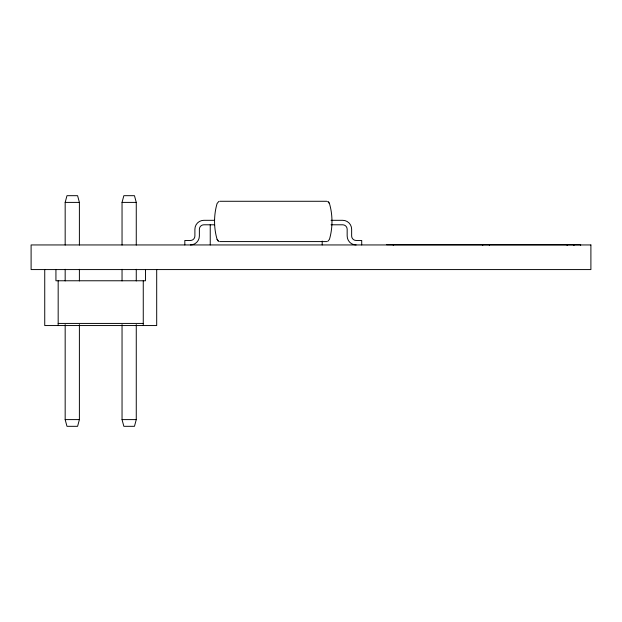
<?xml version="1.0" encoding="UTF-8"?>
<svg xmlns="http://www.w3.org/2000/svg" width="622" height="622" viewBox="0 0 622 622"><rect width="100%" height="100%" fill="white"/><g stroke="black" fill="none" stroke-linecap="round" stroke-linejoin="round"><path stroke-width="0.93" d="M65.17 245.06L65.17 202.399L66.974 195.681L77.594 195.681L79.391 202.399L79.391 245.06M122.044 245.06L122.044 202.399L123.848 195.681L134.469 195.681L136.265 202.399L136.265 245.06M79.391 324.575L79.391 419.601L77.594 426.319L66.974 426.319L65.17 419.601L65.17 324.575M136.265 324.575L136.265 419.601L134.469 426.319L123.848 426.319L122.044 419.601L122.044 324.575M218.812 201.442L217.086 203.503A46.829 33.114 -90 0 0 217.086 239.361L218.812 241.422M327.724 241.422L329.45 239.361A46.829 33.114 -90 0 0 329.45 203.503L327.724 201.442M219.729 201.279L326.807 201.279M65.17 202.399L79.391 202.399M122.044 202.399L136.265 202.399M214.536 220.312L203.853 220.312A8.957 8.957 0 0 0 194.896 229.269L194.896 235.987A4.478 4.478 0 0 1 190.418 240.465L184.82 240.465L184.82 244.944M331.036 220.312L342.683 220.312A8.957 8.957 0 0 1 351.64 229.269L351.64 235.987A4.478 4.478 0 0 0 356.118 240.465L361.716 240.465L361.716 244.944M214.536 224.791L203.853 224.791A4.478 4.478 0 0 0 199.374 229.269L199.374 235.987A8.957 8.957 0 0 1 190.418 244.944M331.036 224.791L342.683 224.791A4.478 4.478 0 0 1 347.162 229.269L347.162 235.987A8.957 8.957 0 0 0 356.118 244.944M219.729 241.585L326.807 241.585M386.62 244.718L580.621 244.718L580.621 245.527M58.173 323.424L143.262 323.424M65.17 419.601L79.391 419.601M122.044 419.601L136.265 419.601M328.533 201.909L329.45 203.503M218.003 240.955L217.086 239.361M573.904 244.718L573.904 245.527M567.186 244.718L567.186 245.527M489.397 244.718L489.397 245.527M482.68 244.718L482.68 245.527M393.337 244.718L393.337 245.527M322.196 241.079L322.196 244.944M210.236 224.635L210.236 244.944M156.697 269.575L156.697 325.555L44.737 325.555L44.737 269.575M145.501 269.575L145.501 280.771L55.933 280.771L55.933 269.575M143.262 280.771L143.262 325.555M136.265 269.303L136.265 280.942M122.044 269.303L122.044 280.942M79.391 269.303L79.391 280.942M65.17 269.303L65.17 280.942M58.173 280.771L58.173 325.555M590.9 244.944L31.1 244.944L31.1 269.575L590.9 269.575L590.9 244.944"/></g></svg>
